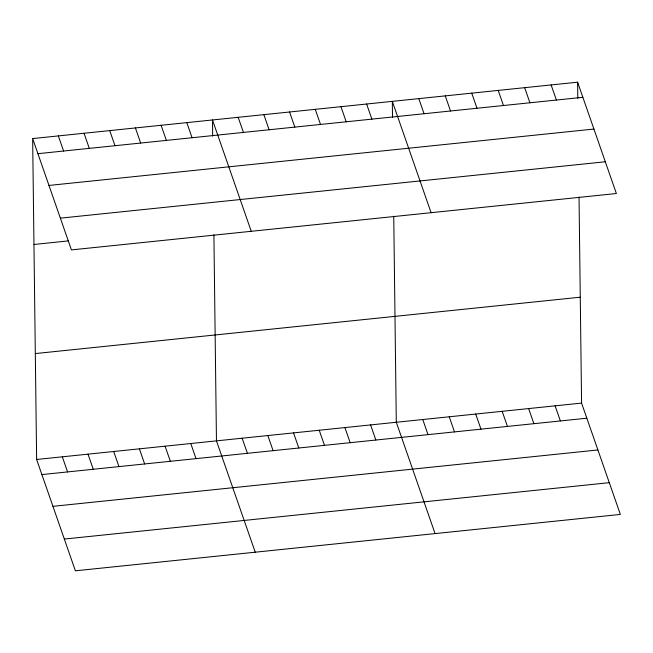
<?xml version="1.0" encoding="UTF-8"?>
<svg xmlns="http://www.w3.org/2000/svg" width="653" height="653" viewBox="0 0 653 653"><rect width="100%" height="100%" fill="white"/><g stroke="black" fill="none" stroke-linecap="round" stroke-linejoin="round"><path stroke-width="0.98" d="M32.65 138.575L577.603 82.196L616.375 193.525L71.422 249.903L32.65 138.575L36.625 459.475L75.397 570.804L620.35 514.425L581.578 403.097L579.031 197.018M37.915 153.684L582.868 97.305M48.967 185.436L593.92 129.057M60.362 218.151L605.315 161.773M33.964 244.475L68.549 240.892M35.311 353.575L580.272 297.197M36.625 459.475L581.578 403.097M41.89 474.584L586.843 418.206M52.942 506.336L597.903 449.958M64.337 539.052L609.29 482.673M551.132 84.939L556.397 100.048M524.669 87.673L529.926 102.782M498.198 90.416L503.455 105.525M471.727 93.15L476.992 108.259M555.115 405.839L560.372 420.948M445.256 95.885L450.521 111.002M528.644 408.574L533.901 423.683M418.793 98.627L424.05 113.736M502.173 411.308L507.438 426.425M431.086 212.69L392.322 101.362L392.518 117.499M475.702 414.051L480.967 429.16M366.627 104.023L371.892 119.132M449.231 416.785L454.496 431.902M340.939 106.684L346.204 121.793M315.244 109.337L320.509 124.445M422.769 419.528L428.025 434.637M289.557 111.998L294.821 127.106M435.069 533.591L396.298 422.262L393.743 216.192M263.869 114.65L269.126 129.767M370.602 424.923L375.867 440.032M238.174 117.311L243.438 132.42M344.915 427.584L350.179 442.693M251.25 231.301L212.486 119.972L212.682 136.11M319.227 430.237L324.484 445.346M186.791 122.625L192.055 137.734M293.532 432.898L298.796 448.007M161.103 125.286L166.368 140.395M267.844 435.551L273.101 450.668M135.416 127.939L140.673 143.056M242.149 438.212L247.414 453.321M109.72 130.6L114.985 145.709M255.233 552.201L216.461 440.873L213.906 234.794M84.033 133.261L89.29 148.37M190.774 443.526L196.031 458.635M58.337 135.914L63.602 151.023M165.078 446.187L170.343 461.296M139.391 448.84L144.648 463.957M113.695 451.501L118.96 466.609M88.008 454.161L93.273 469.27M62.321 456.814L67.577 471.923M577.603 82.196L577.807 98.334"/></g></svg>
